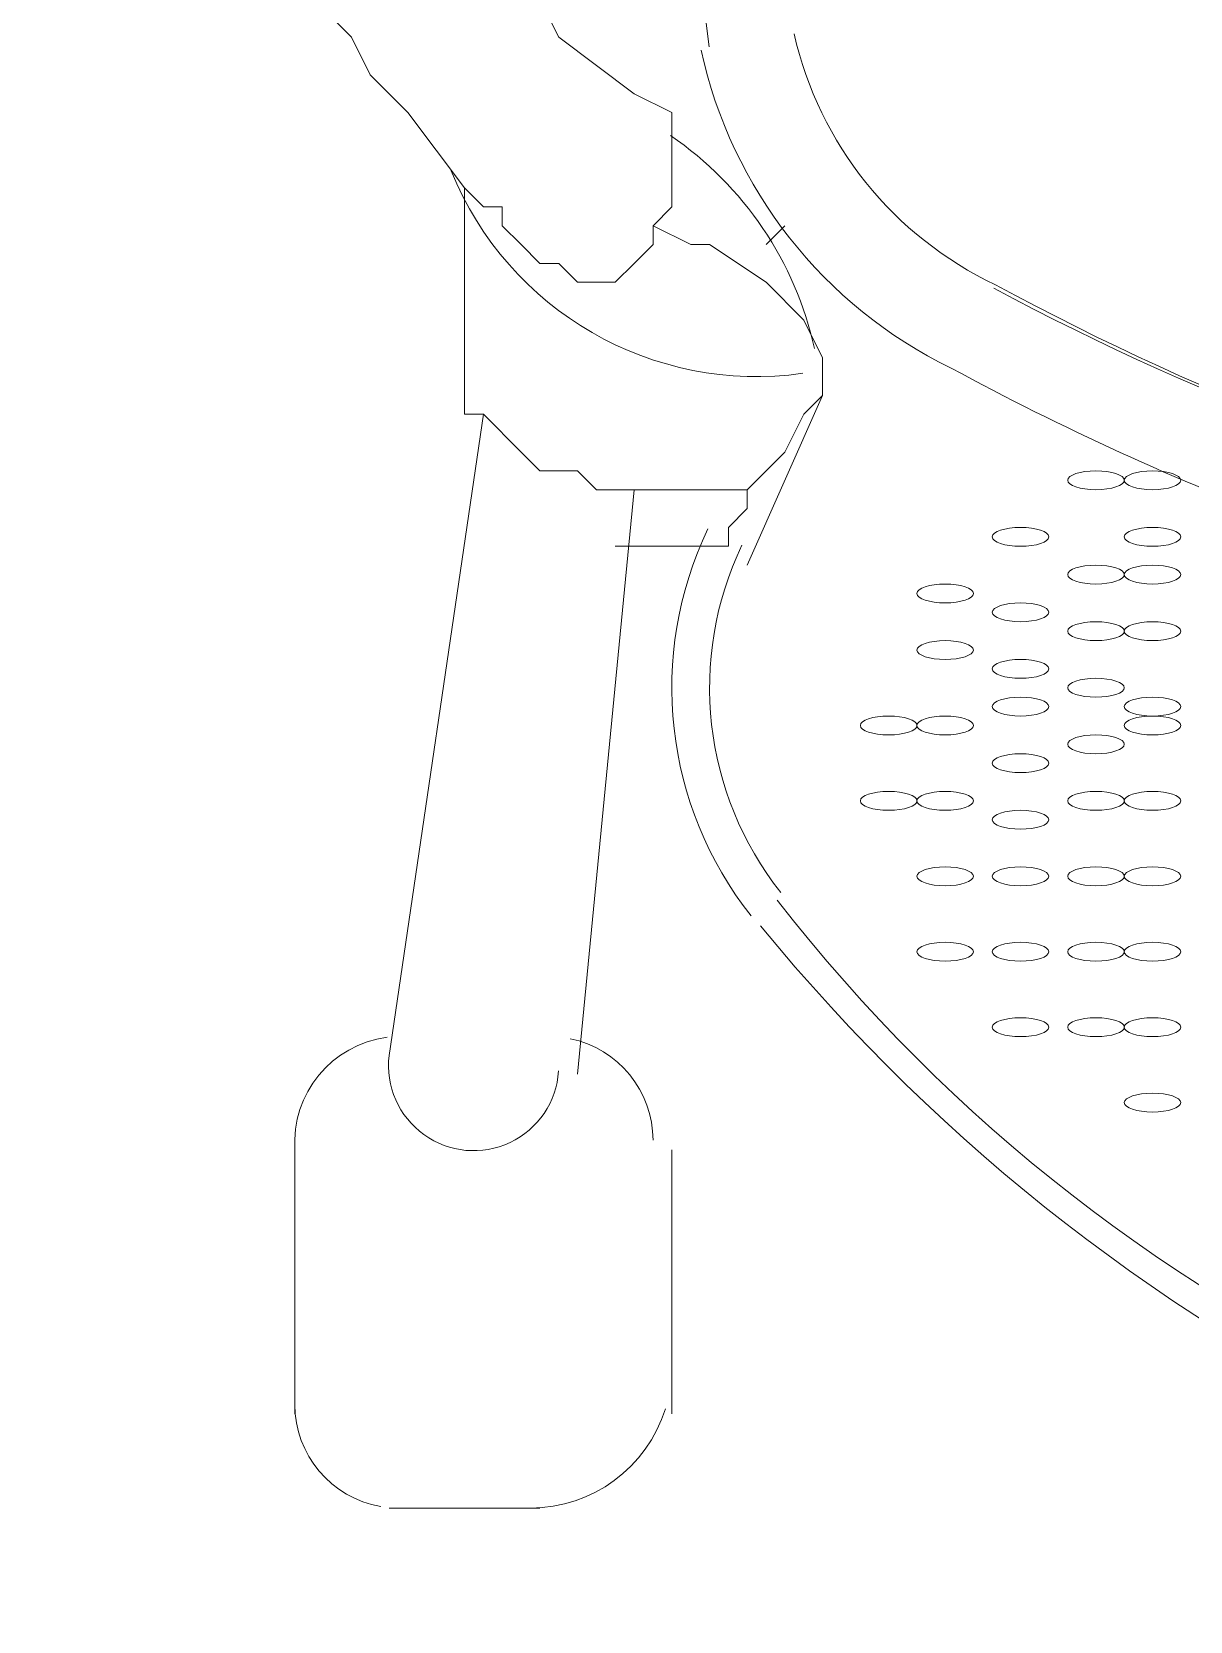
# Model space of a CAD drawing. Header units: metres. Extents: x 29 to 86.9, y -23.2 to 39.7.
# Drawn here: x 76.6184 to 76.7687, y -16.0036 to -15.7975 of the extents above; entities that cross this region are included whole.
import ezdxf

# ---------------------------------------------------------------- set-up
doc = ezdxf.new("R2010")
doc.units = ezdxf.units.M
doc.header["$LTSCALE"] = 100
doc.layers.get('0').update_dxf_attribs({"color": 254})
doc.layers.add('Arqui', color=8, linetype='Continuous', lineweight=0)

# ---------------------------------------------------------------- blocks, each defined once
blk = doc.blocks.new('A$C9582355f')
at = {"layer": 'Arqui'}
for points in [[(47.69753203471754, 7.585037856842064, 0.05835826121183975), (47.70966428947753, 7.583477686322112, 0.02960972862133358), (47.72364739877361, 7.364560560457903)], [(47.69191713276558, 7.34625111139394), (47.68458033276562, 7.356033511393889), (47.67968913276553, 7.360924711394091), (47.67724353276554, 7.365815911393838), (47.67479793276556, 7.368261511393939, -0.4491904813104115), (47.63576882246952, 7.398703141850092)], [(47.73468436711761, 7.36622518255399, 0.230203823048119), (47.76079591603758, 7.333708631690115, 0.06904268617290935), (47.84915659346956, 7.300482245425883, -0.06904268617290935), (47.76058654822151, 7.333269377474153, 0.06904268617290935), (47.84915659346956, 7.300482245425883)], [(47.7226212250136, 7.364141947105963, 0.2305320559250804), (47.75505068806154, 7.322902185602288, 0.06904277544349019), (47.84652776911759, 7.288540160522189, 0.03702395519685477), (47.90843857332555, 7.282841301122062)], [(47.70411682348941, 7.231744240688386, -1.027903157994095), (47.68213473276552, 7.233753511393843), (47.69436273276557, 7.316903911394093)], [(47.73247846037356, 7.253904008137852, 0.2538010257353771), (47.92149355296561, 7.170920373601803, 0.2538010257352434), (48.1111286051576, 7.253904008137852)], [(47.73033418274957, 7.250555223602078, 0.2278580694966433), (47.92326697980553, 7.16040018499416, 0.22785806949653), (48.11571848278157, 7.250555223602078)], [(47.68188136860562, 7.236117868561905, 0.3954395344341414), (47.66990673276558, 7.221525511394248), (47.66990673276558, 7.187287111394198)]]:
    blk.add_lwpolyline(points, format="xyb", dxfattribs=at)
for points in [[(47.71637313276557, 7.341359911394193), (47.71881873276556, 7.343805511393839), (47.71881873276556, 7.348696711394041), (47.71881873276556, 7.351142311394142), (47.71881873276556, 7.356033511393889), (47.71392753276558, 7.35847911139399), (47.70414513276552, 7.365815911393838), (47.70169953276553, 7.37070711139404), (47.69925393276554, 7.373152711394141), (47.69436273276557, 7.373152711394141), (47.68947153276559, 7.375598311394242)], [(47.73104673276561, 7.338914311394092), (47.73349233276559, 7.341359911394193)], [(47.72860113276562, 7.297339111394194), (47.73838353276557, 7.319349511394194)], [(47.70659073276562, 7.231307911394197), (47.71392753276558, 7.307121511394143)], [(47.72860113276562, 7.307121511394143), (47.72860113276562, 7.304675911394042), (47.72615553276552, 7.302230311393942), (47.72615553276552, 7.299784711393841), (47.72126433276554, 7.299784711393841), (47.71637313276557, 7.299784711393841), (47.71148193276559, 7.299784711393841)], [(47.71881873276556, 7.187287111394198), (47.71881873276556, 7.221525511394248)], [(47.68213473276552, 7.175059111394148), (47.70169953276553, 7.175059111394148)]]:
    blk.add_lwpolyline(points, dxfattribs=at)
blk.add_lwpolyline([(47.69191713276558, 7.34625111139394), (47.69191713276558, 7.32179511139384), (47.69191713276558, 7.319349511394194), (47.69191713276558, 7.316903911394093), (47.69436273276557, 7.316903911394093), (47.69925393276554, 7.312012711393891), (47.70169953276553, 7.309567111394244), (47.70414513276552, 7.309567111394244), (47.70659073276562, 7.309567111394244), (47.70903633276561, 7.307121511394143), (47.71148193276559, 7.307121511394143), (47.71392753276558, 7.307121511394143), (47.71881873276556, 7.307121511394143), (47.72370993276553, 7.307121511394143), (47.72860113276562, 7.307121511394143), (47.73104673276561, 7.309567111394244), (47.73349233276559, 7.312012711393891), (47.73593793276558, 7.316903911394093), (47.73838353276557, 7.319349511394194), (47.73838353276557, 7.32179511139384), (47.73838353276557, 7.324240711393941), (47.73593793276558, 7.329131911394143), (47.73104673276561, 7.33402311139389), (47.72370993276553, 7.338914311394092), (47.72126433276554, 7.338914311394092), (47.71637313276557, 7.341359911394193), (47.71637313276557, 7.338914311394092), (47.71392753276558, 7.336468711393991), (47.71148193276559, 7.33402311139389), (47.70659073276562, 7.33402311139389), (47.70414513276552, 7.336468711393991), (47.70169953276553, 7.336468711393991), (47.69925393276554, 7.338914311394092), (47.69680833276556, 7.341359911394193), (47.69680833276556, 7.343805511393839), (47.69436273276557, 7.343805511393839)], close=True, dxfattribs=at)
for centre, radius, start, end in [((47.69313998649505, 7.31568114078118), 0.04524353822701558, 12.43650084614885, 55.67873892154003), ((47.72982395401169, 7.364593122325459), 0.04279801544081217, 202.115469437244, 278.0474508716909), ((47.76650790402579, 7.281442697629245), 0.04768917459661076, 154.4128100538959, 218.3422815542775), ((47.76650794668109, 7.281442692659311), 0.04279800939912987, 154.4128314600743, 218.3422611864754), ((47.70292234731056, 7.222748313813099), 0.01345078545503342, 359.9999896949198, 78.42598258616798), ((47.68335755100537, 7.188509914024962), 0.01345081823976305, 180.0000112072382, 260.1231991241779), ((47.70047672332856, 7.193401115787765), 0.01834200439396193, 270.0000294788423, 342.6965617062742)]:
    blk.add_arc(centre, radius, start, end, dxfattribs=at)
for points in [[(47.77384473276555, 7.309567111394244), (47.77181872435762, 7.309567111394244), (47.77017633276552, 7.309019639378221), (47.77017633276552, 7.308344311394194)], [(47.77751313276559, 7.308344311394194), (47.77751313276559, 7.309019639378221), (47.77587074117361, 7.309567111394244), (47.77384473276555, 7.309567111394244)], [(47.78118153276552, 7.309567111394244), (47.77915552435758, 7.309567111394244), (47.77751313276559, 7.309019639378221), (47.77751313276559, 7.308344311394194)], [(47.78484993276555, 7.308344311394194), (47.78484993276555, 7.309019639378221), (47.78320754117357, 7.309567111394244), (47.78118153276552, 7.309567111394244)], [(47.77017633276552, 7.308344311394194), (47.77017633276552, 7.307668983410167), (47.77181872435762, 7.307121511394143), (47.77384473276555, 7.307121511394143)], [(47.77384473276555, 7.307121511394143), (47.77587074117361, 7.307121511394143), (47.77751313276559, 7.307668983410167), (47.77751313276559, 7.308344311394194)], [(47.77751313276559, 7.308344311394194), (47.77751313276559, 7.307668983410167), (47.77915552435758, 7.307121511394143), (47.78118153276552, 7.307121511394143)], [(47.78118153276552, 7.307121511394143), (47.78320754117357, 7.307121511394143), (47.78484993276555, 7.307668983410167), (47.78484993276555, 7.308344311394194)], [(47.7640623327656, 7.302230311393942), (47.76203632435755, 7.302230311393942), (47.76039393276557, 7.301682839377918), (47.76039393276557, 7.301007511393891)], [(47.76039393276557, 7.301007511393891), (47.76039393276557, 7.300332183409864), (47.76203632435755, 7.299784711393841), (47.7640623327656, 7.299784711393841)], [(47.76773073276553, 7.301007511393891), (47.76773073276553, 7.301682839377918), (47.76608834117354, 7.302230311393942), (47.7640623327656, 7.302230311393942)], [(47.7640623327656, 7.299784711393841), (47.76608834117354, 7.299784711393841), (47.76773073276553, 7.300332183409864), (47.76773073276553, 7.301007511393891)], [(47.78118153276552, 7.302230311393942), (47.77915552435758, 7.302230311393942), (47.77751313276559, 7.301682839377918), (47.77751313276559, 7.301007511393891)], [(47.77751313276559, 7.301007511393891), (47.77751313276559, 7.300332183409864), (47.77915552435758, 7.299784711393841), (47.78118153276552, 7.299784711393841)], [(47.78484993276555, 7.301007511393891), (47.78484993276555, 7.301682839377918), (47.78320754117357, 7.302230311393942), (47.78118153276552, 7.302230311393942)], [(47.78118153276552, 7.299784711393841), (47.78320754117357, 7.299784711393841), (47.78484993276555, 7.300332183409864), (47.78484993276555, 7.301007511393891)], [(47.77384473276555, 7.297339111394194), (47.77181872435762, 7.297339111394194), (47.77017633276552, 7.296791639378171), (47.77017633276552, 7.296116311394144)], [(47.77751313276559, 7.296116311394144), (47.77751313276559, 7.296791639378171), (47.77587074117361, 7.297339111394194), (47.77384473276555, 7.297339111394194)], [(47.78118153276552, 7.297339111394194), (47.77915552435758, 7.297339111394194), (47.77751313276559, 7.296791639378171), (47.77751313276559, 7.296116311394144)], [(47.78484993276555, 7.296116311394144), (47.78484993276555, 7.296791639378171), (47.78320754117357, 7.297339111394194), (47.78118153276552, 7.297339111394194)], [(47.75427993276554, 7.294893511394093), (47.7522539243576, 7.294893511394093), (47.75061153276562, 7.29434603937807), (47.75061153276562, 7.293670711394043)], [(47.75794833276558, 7.293670711394043), (47.75794833276558, 7.29434603937807), (47.75630594117359, 7.294893511394093), (47.75427993276554, 7.294893511394093)], [(47.77017633276552, 7.296116311394144), (47.77017633276552, 7.295440983410117), (47.77181872435762, 7.294893511394093), (47.77384473276555, 7.294893511394093)], [(47.77384473276555, 7.294893511394093), (47.77587074117361, 7.294893511394093), (47.77751313276559, 7.295440983410117), (47.77751313276559, 7.296116311394144)], [(47.77751313276559, 7.296116311394144), (47.77751313276559, 7.295440983410117), (47.77915552435758, 7.294893511394093), (47.78118153276552, 7.294893511394093)], [(47.78118153276552, 7.294893511394093), (47.78320754117357, 7.294893511394093), (47.78484993276555, 7.295440983410117), (47.78484993276555, 7.296116311394144)], [(47.75061153276562, 7.293670711394043), (47.75061153276562, 7.292995383410016), (47.7522539243576, 7.292447911393992), (47.75427993276554, 7.292447911393992)], [(47.75427993276554, 7.292447911393992), (47.75630594117359, 7.292447911393992), (47.75794833276558, 7.292995383410016), (47.75794833276558, 7.293670711394043)], [(47.7640623327656, 7.292447911393992), (47.76203632435755, 7.292447911393992), (47.76039393276557, 7.291900439377969), (47.76039393276557, 7.291225111393942)], [(47.76039393276557, 7.291225111393942), (47.76039393276557, 7.290549783409915), (47.76203632435755, 7.290002311393891), (47.7640623327656, 7.290002311393891)], [(47.76773073276553, 7.291225111393942), (47.76773073276553, 7.291900439377969), (47.76608834117354, 7.292447911393992), (47.7640623327656, 7.292447911393992)], [(47.7640623327656, 7.290002311393891), (47.76608834117354, 7.290002311393891), (47.76773073276553, 7.290549783409915), (47.76773073276553, 7.291225111393942)], [(47.77384473276555, 7.290002311393891), (47.77181872435762, 7.290002311393891), (47.77017633276552, 7.289454839377868), (47.77017633276552, 7.288779511393841)], [(47.77017633276552, 7.288779511393841), (47.77017633276552, 7.288104183409814), (47.77181872435762, 7.287556711394245), (47.77384473276555, 7.287556711394245)], [(47.77751313276559, 7.288779511393841), (47.77751313276559, 7.289454839377868), (47.77587074117361, 7.290002311393891), (47.77384473276555, 7.290002311393891)], [(47.77384473276555, 7.287556711394245), (47.77587074117361, 7.287556711394245), (47.77751313276559, 7.288104183409814), (47.77751313276559, 7.288779511393841)], [(47.78118153276552, 7.290002311393891), (47.77915552435758, 7.290002311393891), (47.77751313276559, 7.289454839377868), (47.77751313276559, 7.288779511393841)], [(47.77751313276559, 7.288779511393841), (47.77751313276559, 7.288104183409814), (47.77915552435758, 7.287556711394245), (47.78118153276552, 7.287556711394245)], [(47.78484993276555, 7.288779511393841), (47.78484993276555, 7.289454839377868), (47.78320754117357, 7.290002311393891), (47.78118153276552, 7.290002311393891)], [(47.78118153276552, 7.287556711394245), (47.78320754117357, 7.287556711394245), (47.78484993276555, 7.288104183409814), (47.78484993276555, 7.288779511393841)], [(47.75427993276554, 7.287556711394245), (47.7522539243576, 7.287556711394245), (47.75061153276562, 7.287009239378222), (47.75061153276562, 7.286333911394195)], [(47.75794833276558, 7.286333911394195), (47.75794833276558, 7.287009239378222), (47.75630594117359, 7.287556711394245), (47.75427993276554, 7.287556711394245)], [(47.75061153276562, 7.286333911394195), (47.75061153276562, 7.285658583410168), (47.7522539243576, 7.285111111394144), (47.75427993276554, 7.285111111394144)], [(47.75427993276554, 7.285111111394144), (47.75630594117359, 7.285111111394144), (47.75794833276558, 7.285658583410168), (47.75794833276558, 7.286333911394195)], [(47.7640623327656, 7.285111111394144), (47.76203632435755, 7.285111111394144), (47.76039393276557, 7.284563639378121), (47.76039393276557, 7.283888311394094)], [(47.76773073276553, 7.283888311394094), (47.76773073276553, 7.284563639378121), (47.76608834117354, 7.285111111394144), (47.7640623327656, 7.285111111394144)], [(47.76039393276557, 7.283888311394094), (47.76039393276557, 7.283212983410067), (47.76203632435755, 7.282665511394043), (47.7640623327656, 7.282665511394043)], [(47.7640623327656, 7.282665511394043), (47.76608834117354, 7.282665511394043), (47.76773073276553, 7.283212983410067), (47.76773073276553, 7.283888311394094)], [(47.77384473276555, 7.282665511394043), (47.77181872435762, 7.282665511394043), (47.77017633276552, 7.28211803937802), (47.77017633276552, 7.281442711393993)], [(47.77751313276559, 7.281442711393993), (47.77751313276559, 7.28211803937802), (47.77587074117361, 7.282665511394043), (47.77384473276555, 7.282665511394043)], [(47.77017633276552, 7.281442711393993), (47.77017633276552, 7.280767383409966), (47.77181872435762, 7.280219911393942), (47.77384473276555, 7.280219911393942)], [(47.77384473276555, 7.280219911393942), (47.77587074117361, 7.280219911393942), (47.77751313276559, 7.280767383409966), (47.77751313276559, 7.281442711393993)], [(47.7640623327656, 7.280219911393942), (47.76203632435755, 7.280219911393942), (47.76039393276557, 7.279672439377919), (47.76039393276557, 7.278997111393892)], [(47.76039393276557, 7.278997111393892), (47.76039393276557, 7.278321783409865), (47.76203632435755, 7.277774311393841), (47.7640623327656, 7.277774311393841)], [(47.76773073276553, 7.278997111393892), (47.76773073276553, 7.279672439377919), (47.76608834117354, 7.280219911393942), (47.7640623327656, 7.280219911393942)], [(47.7640623327656, 7.277774311393841), (47.76608834117354, 7.277774311393841), (47.76773073276553, 7.278321783409865), (47.76773073276553, 7.278997111393892)], [(47.78118153276552, 7.280219911393942), (47.77915552435758, 7.280219911393942), (47.77751313276559, 7.279672439377919), (47.77751313276559, 7.278997111393892)], [(47.77751313276559, 7.278997111393892), (47.77751313276559, 7.278321783409865), (47.77915552435758, 7.277774311393841), (47.78118153276552, 7.277774311393841)], [(47.78484993276555, 7.278997111393892), (47.78484993276555, 7.279672439377919), (47.78320754117357, 7.280219911393942), (47.78118153276552, 7.280219911393942)], [(47.78118153276552, 7.277774311393841), (47.78320754117357, 7.277774311393841), (47.78484993276555, 7.278321783409865), (47.78484993276555, 7.278997111393892)], [(47.74694313276558, 7.277774311393841), (47.74491712435753, 7.277774311393841), (47.74327473276554, 7.277226839377818), (47.74327473276554, 7.276551511394246)], [(47.74327473276554, 7.276551511394246), (47.74327473276554, 7.275876183410219), (47.74491712435753, 7.275328711394195), (47.74694313276558, 7.275328711394195)], [(47.75061153276562, 7.276551511394246), (47.75061153276562, 7.277226839377818), (47.74896914117352, 7.277774311393841), (47.74694313276558, 7.277774311393841)], [(47.74694313276558, 7.275328711394195), (47.74896914117352, 7.275328711394195), (47.75061153276562, 7.275876183410219), (47.75061153276562, 7.276551511394246)], [(47.75427993276554, 7.277774311393841), (47.7522539243576, 7.277774311393841), (47.75061153276562, 7.277226839377818), (47.75061153276562, 7.276551511394246)], [(47.75061153276562, 7.276551511394246), (47.75061153276562, 7.275876183410219), (47.7522539243576, 7.275328711394195), (47.75427993276554, 7.275328711394195)], [(47.75794833276558, 7.276551511394246), (47.75794833276558, 7.277226839377818), (47.75630594117359, 7.277774311393841), (47.75427993276554, 7.277774311393841)], [(47.75427993276554, 7.275328711394195), (47.75630594117359, 7.275328711394195), (47.75794833276558, 7.275876183410219), (47.75794833276558, 7.276551511394246)], [(47.78118153276552, 7.277774311393841), (47.77915552435758, 7.277774311393841), (47.77751313276559, 7.277226839377818), (47.77751313276559, 7.276551511394246)], [(47.77751313276559, 7.276551511394246), (47.77751313276559, 7.275876183410219), (47.77915552435758, 7.275328711394195), (47.78118153276552, 7.275328711394195)], [(47.78484993276555, 7.276551511394246), (47.78484993276555, 7.277226839377818), (47.78320754117357, 7.277774311393841), (47.78118153276552, 7.277774311393841)], [(47.78118153276552, 7.275328711394195), (47.78320754117357, 7.275328711394195), (47.78484993276555, 7.275876183410219), (47.78484993276555, 7.276551511394246)], [(47.77384473276555, 7.275328711394195), (47.77181872435762, 7.275328711394195), (47.77017633276552, 7.274781239378171), (47.77017633276552, 7.274105911394145)], [(47.77751313276559, 7.274105911394145), (47.77751313276559, 7.274781239378171), (47.77587074117361, 7.275328711394195), (47.77384473276555, 7.275328711394195)], [(47.7640623327656, 7.272883111394094), (47.76203632435755, 7.272883111394094), (47.76039393276557, 7.27233563937807), (47.76039393276557, 7.271660311394044)], [(47.76773073276553, 7.271660311394044), (47.76773073276553, 7.27233563937807), (47.76608834117354, 7.272883111394094), (47.7640623327656, 7.272883111394094)], [(47.77017633276552, 7.274105911394145), (47.77017633276552, 7.273430583410118), (47.77181872435762, 7.272883111394094), (47.77384473276555, 7.272883111394094)], [(47.77384473276555, 7.272883111394094), (47.77587074117361, 7.272883111394094), (47.77751313276559, 7.273430583410118), (47.77751313276559, 7.274105911394145)], [(47.76039393276557, 7.271660311394044), (47.76039393276557, 7.270984983410017), (47.76203632435755, 7.270437511393993), (47.7640623327656, 7.270437511393993)], [(47.7640623327656, 7.270437511393993), (47.76608834117354, 7.270437511393993), (47.76773073276553, 7.270984983410017), (47.76773073276553, 7.271660311394044)], [(47.74694313276558, 7.267991911393892), (47.74491712435753, 7.267991911393892), (47.74327473276554, 7.267444439377869), (47.74327473276554, 7.266769111393842)], [(47.75061153276562, 7.266769111393842), (47.75061153276562, 7.267444439377869), (47.74896914117352, 7.267991911393892), (47.74694313276558, 7.267991911393892)], [(47.75427993276554, 7.267991911393892), (47.7522539243576, 7.267991911393892), (47.75061153276562, 7.267444439377869), (47.75061153276562, 7.266769111393842)], [(47.75794833276558, 7.266769111393842), (47.75794833276558, 7.267444439377869), (47.75630594117359, 7.267991911393892), (47.75427993276554, 7.267991911393892)], [(47.77384473276555, 7.267991911393892), (47.77181872435762, 7.267991911393892), (47.77017633276552, 7.267444439377869), (47.77017633276552, 7.266769111393842)], [(47.77751313276559, 7.266769111393842), (47.77751313276559, 7.267444439377869), (47.77587074117361, 7.267991911393892), (47.77384473276555, 7.267991911393892)], [(47.78118153276552, 7.267991911393892), (47.77915552435758, 7.267991911393892), (47.77751313276559, 7.267444439377869), (47.77751313276559, 7.266769111393842)], [(47.78484993276555, 7.266769111393842), (47.78484993276555, 7.267444439377869), (47.78320754117357, 7.267991911393892), (47.78118153276552, 7.267991911393892)], [(47.74327473276554, 7.266769111393842), (47.74327473276554, 7.266093783409815), (47.74491712435753, 7.265546311394246), (47.74694313276558, 7.265546311394246)], [(47.74694313276558, 7.265546311394246), (47.74896914117352, 7.265546311394246), (47.75061153276562, 7.266093783409815), (47.75061153276562, 7.266769111393842)], [(47.75061153276562, 7.266769111393842), (47.75061153276562, 7.266093783409815), (47.7522539243576, 7.265546311394246), (47.75427993276554, 7.265546311394246)], [(47.75427993276554, 7.265546311394246), (47.75630594117359, 7.265546311394246), (47.75794833276558, 7.266093783409815), (47.75794833276558, 7.266769111393842)], [(47.77017633276552, 7.266769111393842), (47.77017633276552, 7.266093783409815), (47.77181872435762, 7.265546311394246), (47.77384473276555, 7.265546311394246)], [(47.77384473276555, 7.265546311394246), (47.77587074117361, 7.265546311394246), (47.77751313276559, 7.266093783409815), (47.77751313276559, 7.266769111393842)], [(47.77751313276559, 7.266769111393842), (47.77751313276559, 7.266093783409815), (47.77915552435758, 7.265546311394246), (47.78118153276552, 7.265546311394246)], [(47.78118153276552, 7.265546311394246), (47.78320754117357, 7.265546311394246), (47.78484993276555, 7.266093783409815), (47.78484993276555, 7.266769111393842)], [(47.7640623327656, 7.265546311394246), (47.76203632435755, 7.265546311394246), (47.76039393276557, 7.264998839378222), (47.76039393276557, 7.264323511394196)], [(47.76039393276557, 7.264323511394196), (47.76039393276557, 7.263648183410169), (47.76203632435755, 7.263100711394145), (47.7640623327656, 7.263100711394145)], [(47.76773073276553, 7.264323511394196), (47.76773073276553, 7.264998839378222), (47.76608834117354, 7.265546311394246), (47.7640623327656, 7.265546311394246)], [(47.7640623327656, 7.263100711394145), (47.76608834117354, 7.263100711394145), (47.76773073276553, 7.263648183410169), (47.76773073276553, 7.264323511394196)], [(47.75427993276554, 7.258209511393943), (47.7522539243576, 7.258209511393943), (47.75061153276562, 7.257662039377919), (47.75061153276562, 7.256986711393893)], [(47.75794833276558, 7.256986711393893), (47.75794833276558, 7.257662039377919), (47.75630594117359, 7.258209511393943), (47.75427993276554, 7.258209511393943)], [(47.7640623327656, 7.258209511393943), (47.76203632435755, 7.258209511393943), (47.76039393276557, 7.257662039377919), (47.76039393276557, 7.256986711393893)], [(47.76773073276553, 7.256986711393893), (47.76773073276553, 7.257662039377919), (47.76608834117354, 7.258209511393943), (47.7640623327656, 7.258209511393943)], [(47.77384473276555, 7.258209511393943), (47.77181872435762, 7.258209511393943), (47.77017633276552, 7.257662039377919), (47.77017633276552, 7.256986711393893)], [(47.77751313276559, 7.256986711393893), (47.77751313276559, 7.257662039377919), (47.77587074117361, 7.258209511393943), (47.77384473276555, 7.258209511393943)], [(47.78118153276552, 7.258209511393943), (47.77915552435758, 7.258209511393943), (47.77751313276559, 7.257662039377919), (47.77751313276559, 7.256986711393893)], [(47.78484993276555, 7.256986711393893), (47.78484993276555, 7.257662039377919), (47.78320754117357, 7.258209511393943), (47.78118153276552, 7.258209511393943)], [(47.75061153276562, 7.256986711393893), (47.75061153276562, 7.256311383409866), (47.7522539243576, 7.255763911393842), (47.75427993276554, 7.255763911393842)], [(47.75427993276554, 7.255763911393842), (47.75630594117359, 7.255763911393842), (47.75794833276558, 7.256311383409866), (47.75794833276558, 7.256986711393893)], [(47.76039393276557, 7.256986711393893), (47.76039393276557, 7.256311383409866), (47.76203632435755, 7.255763911393842), (47.7640623327656, 7.255763911393842)], [(47.7640623327656, 7.255763911393842), (47.76608834117354, 7.255763911393842), (47.76773073276553, 7.256311383409866), (47.76773073276553, 7.256986711393893)], [(47.77017633276552, 7.256986711393893), (47.77017633276552, 7.256311383409866), (47.77181872435762, 7.255763911393842), (47.77384473276555, 7.255763911393842)], [(47.77384473276555, 7.255763911393842), (47.77587074117361, 7.255763911393842), (47.77751313276559, 7.256311383409866), (47.77751313276559, 7.256986711393893)], [(47.77751313276559, 7.256986711393893), (47.77751313276559, 7.256311383409866), (47.77915552435758, 7.255763911393842), (47.78118153276552, 7.255763911393842)], [(47.78118153276552, 7.255763911393842), (47.78320754117357, 7.255763911393842), (47.78484993276555, 7.256311383409866), (47.78484993276555, 7.256986711393893)], [(47.75427993276554, 7.248427111393994), (47.7522539243576, 7.248427111393994), (47.75061153276562, 7.24787963937797), (47.75061153276562, 7.247204311393943)], [(47.75794833276558, 7.247204311393943), (47.75794833276558, 7.24787963937797), (47.75630594117359, 7.248427111393994), (47.75427993276554, 7.248427111393994)], [(47.7640623327656, 7.248427111393994), (47.76203632435755, 7.248427111393994), (47.76039393276557, 7.24787963937797), (47.76039393276557, 7.247204311393943)], [(47.76773073276553, 7.247204311393943), (47.76773073276553, 7.24787963937797), (47.76608834117354, 7.248427111393994), (47.7640623327656, 7.248427111393994)], [(47.77384473276555, 7.248427111393994), (47.77181872435762, 7.248427111393994), (47.77017633276552, 7.24787963937797), (47.77017633276552, 7.247204311393943)], [(47.77751313276559, 7.247204311393943), (47.77751313276559, 7.24787963937797), (47.77587074117361, 7.248427111393994), (47.77384473276555, 7.248427111393994)], [(47.78118153276552, 7.248427111393994), (47.77915552435758, 7.248427111393994), (47.77751313276559, 7.24787963937797), (47.77751313276559, 7.247204311393943)], [(47.78484993276555, 7.247204311393943), (47.78484993276555, 7.24787963937797), (47.78320754117357, 7.248427111393994), (47.78118153276552, 7.248427111393994)], [(47.75061153276562, 7.247204311393943), (47.75061153276562, 7.246528983409917), (47.7522539243576, 7.245981511393893), (47.75427993276554, 7.245981511393893)], [(47.75427993276554, 7.245981511393893), (47.75630594117359, 7.245981511393893), (47.75794833276558, 7.246528983409917), (47.75794833276558, 7.247204311393943)], [(47.76039393276557, 7.247204311393943), (47.76039393276557, 7.246528983409917), (47.76203632435755, 7.245981511393893), (47.7640623327656, 7.245981511393893)], [(47.7640623327656, 7.245981511393893), (47.76608834117354, 7.245981511393893), (47.76773073276553, 7.246528983409917), (47.76773073276553, 7.247204311393943)], [(47.77017633276552, 7.247204311393943), (47.77017633276552, 7.246528983409917), (47.77181872435762, 7.245981511393893), (47.77384473276555, 7.245981511393893)], [(47.77384473276555, 7.245981511393893), (47.77587074117361, 7.245981511393893), (47.77751313276559, 7.246528983409917), (47.77751313276559, 7.247204311393943)], [(47.77751313276559, 7.247204311393943), (47.77751313276559, 7.246528983409917), (47.77915552435758, 7.245981511393893), (47.78118153276552, 7.245981511393893)], [(47.78118153276552, 7.245981511393893), (47.78320754117357, 7.245981511393893), (47.78484993276555, 7.246528983409917), (47.78484993276555, 7.247204311393943)], [(47.7640623327656, 7.238644711394045), (47.76203632435755, 7.238644711394045), (47.76039393276557, 7.238097239378021), (47.76039393276557, 7.237421911393994)], [(47.76039393276557, 7.237421911393994), (47.76039393276557, 7.236746583409968), (47.76203632435755, 7.236199111393944), (47.7640623327656, 7.236199111393944)], [(47.76773073276553, 7.237421911393994), (47.76773073276553, 7.238097239378021), (47.76608834117354, 7.238644711394045), (47.7640623327656, 7.238644711394045)], [(47.7640623327656, 7.236199111393944), (47.76608834117354, 7.236199111393944), (47.76773073276553, 7.236746583409968), (47.76773073276553, 7.237421911393994)], [(47.77384473276555, 7.238644711394045), (47.77181872435762, 7.238644711394045), (47.77017633276552, 7.238097239378021), (47.77017633276552, 7.237421911393994)], [(47.77017633276552, 7.237421911393994), (47.77017633276552, 7.236746583409968), (47.77181872435762, 7.236199111393944), (47.77384473276555, 7.236199111393944)], [(47.77751313276559, 7.237421911393994), (47.77751313276559, 7.238097239378021), (47.77587074117361, 7.238644711394045), (47.77384473276555, 7.238644711394045)], [(47.77384473276555, 7.236199111393944), (47.77587074117361, 7.236199111393944), (47.77751313276559, 7.236746583409968), (47.77751313276559, 7.237421911393994)], [(47.78118153276552, 7.238644711394045), (47.77915552435758, 7.238644711394045), (47.77751313276559, 7.238097239378021), (47.77751313276559, 7.237421911393994)], [(47.77751313276559, 7.237421911393994), (47.77751313276559, 7.236746583409968), (47.77915552435758, 7.236199111393944), (47.78118153276552, 7.236199111393944)], [(47.78484993276555, 7.237421911393994), (47.78484993276555, 7.238097239378021), (47.78320754117357, 7.238644711394045), (47.78118153276552, 7.238644711394045)], [(47.78118153276552, 7.236199111393944), (47.78320754117357, 7.236199111393944), (47.78484993276555, 7.236746583409968), (47.78484993276555, 7.237421911393994)], [(47.78118153276552, 7.228862311394096), (47.77915552435758, 7.228862311394096), (47.77751313276559, 7.228314839378072), (47.77751313276559, 7.227639511394045)], [(47.78484993276555, 7.227639511394045), (47.78484993276555, 7.228314839378072), (47.78320754117357, 7.228862311394096), (47.78118153276552, 7.228862311394096)], [(47.77751313276559, 7.227639511394045), (47.77751313276559, 7.226964183410018), (47.77915552435758, 7.226416711393995), (47.78118153276552, 7.226416711393995)], [(47.78118153276552, 7.226416711393995), (47.78320754117357, 7.226416711393995), (47.78484993276555, 7.226964183410018), (47.78484993276555, 7.227639511394045)]]:
    blk.add_open_spline(points, degree=3, dxfattribs=at)

msp = doc.modelspace()

# ---------------------------------------------------------------- block references
msp.add_blockref('A$C9582355f', (28.98266172889876, -23.16396569870889))

doc.saveas('drawing.dxf')
